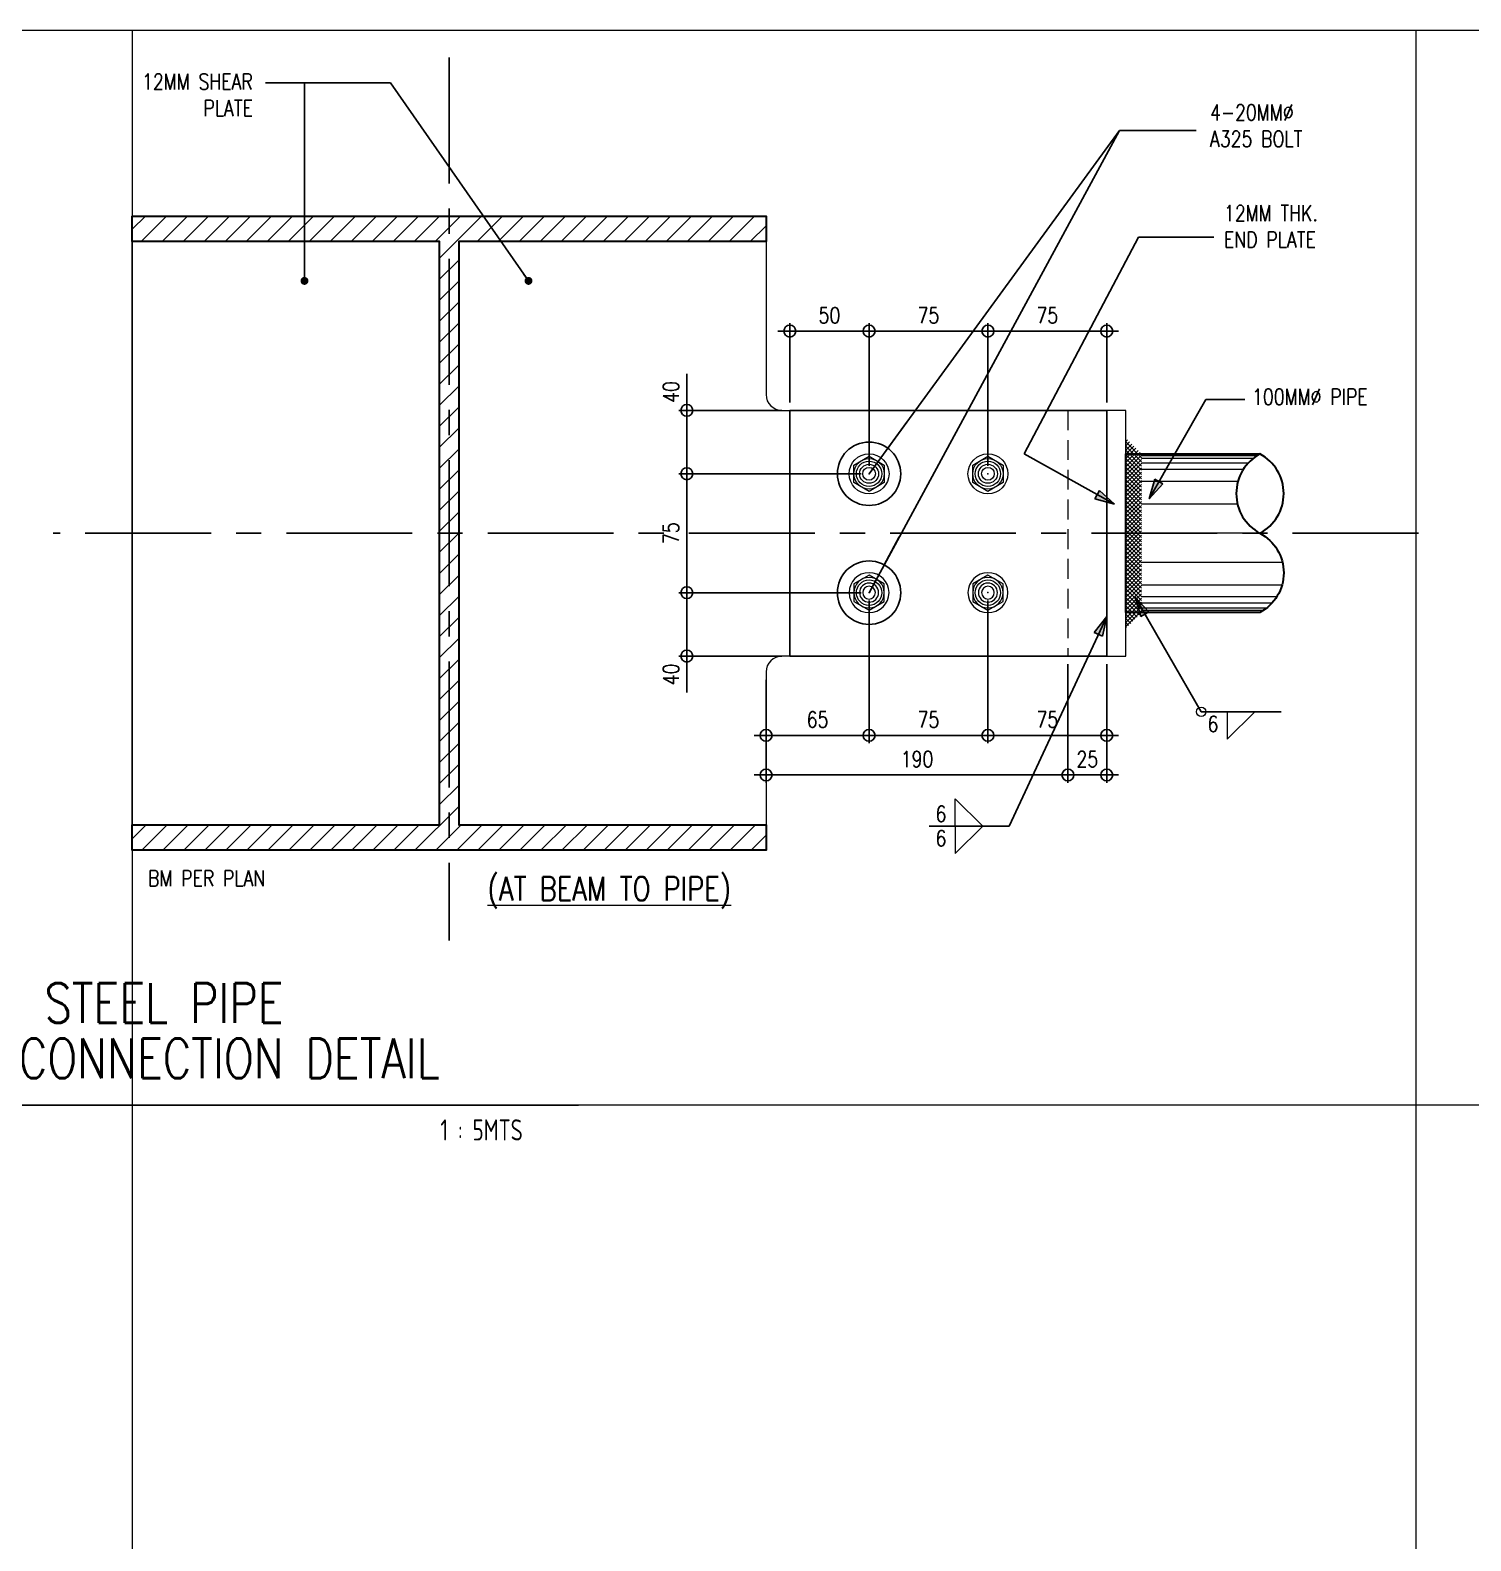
# Model space of a CAD drawing. Header units: millimetres. Extents: x 0 to 437400, y -7936 to 73710.
# Drawn here: x 746 to 1655, y 2437 to 3390 of the extents above; entities that cross this region are included whole.
import ezdxf
from ezdxf.enums import TextEntityAlignment as Align

# ---------------------------------------------------------------- set-up
doc = ezdxf.new("R2010")
doc.units = ezdxf.units.MM
doc.header["$LTSCALE"] = 10
doc.header["$MEASUREMENT"] = 0
doc.linetypes.add('CENTER', pattern=[50.8, 31.75, -6.35, 6.35, -6.35])
doc.linetypes.add('HIDDEN', pattern=[0.375, 0.25, -0.125])
for name, color, linetype in [('A-ANNO_DIM', 1, 'Continuous'), ('A-NEW', 240, 'Continuous'), ('A_LINE', 1, 'Continuous'), ('TARGET-MAIN', 1, 'Continuous')]:
    doc.layers.add(name, color=color, linetype=linetype)
for name, color, linetype, lineweight in [('BOLT', 33, 'Continuous', 20), ('BOLT HOLES', 2, 'Continuous', 5), ('HATCH', 8, 'Continuous', 5), ('OUTLINE', 1, 'HIDDEN', 15), ('S-Anno-Text', 52, 'Continuous', 15), ('S-ANNO-WELD', 1, 'Continuous', 9), ('S-BEAM-IDEN', 2, 'Continuous', 9), ('S_Bolt', 9, 'Continuous', 9), ('S_STEEL BEAM', 4, 'Continuous', 30), ('S_STEEL PLATE', 2, 'Continuous', 15), ('S_STEEL TRUSS', 5, 'Continuous', 30)]:
    doc.layers.add(name, color=color, linetype=linetype, lineweight=lineweight)
doc.layers.add('GUIDE 000', color=3, linetype='Continuous', lineweight=0, plot=False)
doc.layers.add('S-DETL-GRID', color=62, linetype='Continuous', lineweight=9, plot=False)
doc.styles.add('1', font='simplex.shx', dxfattribs={"width": 0.8, "height": 20})
doc.styles.add('ARCHITEXT', font='architxt.shx', dxfattribs={"width": 0.85})
doc.styles.add('ROMANS', font='romans.shx', dxfattribs={"width": 0.8, "height": 10})
doc.styles.add('SIMPLEX', font='SIMPLEX.shx', dxfattribs={"width": 1.1})
doc.dimstyles.new('DDIM5', dxfattribs={"dimtxt": 10, "dimasz": 0.1, "dimexe": 5, "dimexo": 5, "dimgap": 5, "dimtad": 1, "dimdec": 0, "dimrnd": 1, "dimdsep": 46, "dimtxsty": 'ROMANS', "dimblk1": 'ESCADIM_ARW', "dimblk2": 'ESCADIM_ARW', "dimsah": 1, "dimcen": 5, "dimclrd": 1, "dimclre": 1, "dimclrt": 3, "dimadec": 0, "dimazin": 0, "dimtfac": 1, "dimtdec": 0, "dimtofl": 0, "dimtmove": 0, "dimatfit": 3, "dimldrblk": 'ESCADIM_ARW', "dimfxl": 1, "dimtolj": 1, "dimtzin": 0, "dimarcsym": 0})
doc.dimstyles.new('ESCA_ARW$7', dxfattribs={"dimtxt": 200, "dimasz": 1, "dimexe": 100, "dimexo": 100, "dimgap": 100, "dimtad": 1, "dimdec": 0, "dimrnd": 1, "dimdsep": 46, "dimtxsty": '1', "dimblk1": 'dim_arw', "dimblk2": 'dim_arw', "dimsah": 1, "dimcen": 50, "dimclrd": 1, "dimclre": 256, "dimclrt": 52, "dimadec": 0, "dimazin": 0, "dimtfac": 1, "dimtofl": 0, "dimtmove": 0, "dimatfit": 3, "dimldrblk": 'dim_arw', "dimfxl": 1, "dimtolj": 1, "dimtzin": 0, "dimarcsym": 0})

# ---------------------------------------------------------------- blocks, each defined once
blk = doc.blocks.new('TARGET-DWGLABEL')
at = {"layer": 'TARGET-MAIN'}
blk.add_line((-7.5, 0), (7.5, 0), dxfattribs=at)
blk.add_circle((0, 0), 7.5, dxfattribs=at)
at = {"layer": 'TARGET-MAIN', "color": 2, "style": 'ARCHITEXT', "width": 0.85}
blk.add_text('SCALE', height=2, dxfattribs=at).set_placement((9.66, -2.36), align=Align.MIDDLE_LEFT)
at = {"layer": 'TARGET-MAIN', "color": 6, "style": 'ARCHITEXT', "width": 0.85}
blk.add_attdef('DRAWING_TITLE', text='', height=5, dxfattribs=at).set_placement((9.08, 4.41), align=Align.MIDDLE_LEFT)
at = {"layer": 'TARGET-MAIN', "color": 4, "style": 'ARCHITEXT', "width": 0.85}
blk.add_attdef('DWG_NO.', text='', height=3, dxfattribs=at).set_placement((0, 3.17), align=Align.MIDDLE_CENTER)
at = {"layer": 'TARGET-MAIN', "color": 3, "style": 'ARCHITEXT', "width": 0.85}
blk.add_attdef('SHT_NO.', text='', height=2, dxfattribs=at).set_placement((-0.02, -2.36), align=Align.MIDDLE_CENTER)
at = {"layer": 'TARGET-MAIN', "color": 2, "style": 'ARCHITEXT', "width": 0.85}
blk.add_attdef('SCALE', text='', height=2, dxfattribs=at).set_placement((69.6, -2.36), align=Align.MIDDLE_RIGHT)
blk = doc.blocks.new('A$C2DA53F6D')
blk.add_circle((0, -16.6), 18.9)
at = {"color": 1}
for radius in [9, 6.03]:
    blk.add_circle((0, -16.6), radius, dxfattribs=at)
at = {"layer": 'GUIDE 000'}
blk.add_point((0, -16.6), dxfattribs=at)
at = {"layer": 'S_Bolt', "color": 9, "linetype": 'Continuous', "ltscale": 0.5}
blk.add_lwpolyline([(-14.4, -24.9), (-14.4, -8.3), (0, 0), (14.4, -8.3), (14.4, -24.9), (0, -33.3)], close=True, dxfattribs=at)
at = {"layer": 'S_Bolt', "color": 251, "linetype": 'Continuous', "ltscale": 0.5}
blk.add_circle((0, -16.6), 14.4, dxfattribs=at)
blk = doc.blocks.new('ESCADIM_ARW')
at = {"color": 9}
blk.add_line((75, 0), (-75, 0), dxfattribs=at)
blk.add_circle((0, 0), 37.5, dxfattribs=at)
blk = doc.blocks.new('*D217')
at = {"layer": 'A-ANNO_DIM', "color": 1, "lineweight": -2, "transparency": 16777216}
for p, q in [((1270, 3110.19), (1155, 3110.19)), ((1160, 3035.29), (1160, 3110.09)), ((1270, 3035.19), (1155, 3035.19))]:
    blk.add_line(p, q, dxfattribs=at)
at = {"layer": 'Defpoints', "color": 0, "transparency": 16777216}
for p in [(1160, 3110.19), (1275, 3110.19), (1275, 3035.19)]:
    blk.add_point(p, dxfattribs=at)
at = {"layer": 'A-ANNO_DIM', "color": 1, "lineweight": -2, "transparency": 16777216, "xscale": 0.1, "yscale": 0.1, "zscale": 0.1}
for p, rotation in [((1160, 3110.19), 90), ((1160, 3035.19), 270)]:
    blk.add_blockref('ESCADIM_ARW', p, dxfattribs=dict(at, rotation=rotation))
at = {"layer": 'A-ANNO_DIM', "color": 3, "transparency": 16777216, "insert": (1150, 3072.69), "char_height": 10, "attachment_point": 5, "rotation": 90, "style": 'ROMANS'}
blk.add_mtext('\\A1;75', dxfattribs=at)
blk = doc.blocks.new('*D218')
at = {"layer": 'A-ANNO_DIM', "color": 1, "lineweight": -2, "transparency": 16777216}
for p, q in [((1275, 3115.19), (1275, 3205.19)), ((1350, 3115.19), (1350, 3205.19)), ((1275.1, 3200.19), (1349.9, 3200.19))]:
    blk.add_line(p, q, dxfattribs=at)
at = {"layer": 'Defpoints', "color": 0, "transparency": 16777216}
for p in [(1350, 3200.19), (1275, 3110.19), (1350, 3110.19)]:
    blk.add_point(p, dxfattribs=at)
at = {"layer": 'A-ANNO_DIM', "color": 1, "lineweight": -2, "transparency": 16777216, "xscale": 0.1, "yscale": 0.1, "zscale": 0.1, "rotation": 180}
blk.add_blockref('ESCADIM_ARW', (1275, 3200.19), dxfattribs=at)
at = {"layer": 'A-ANNO_DIM', "color": 1, "lineweight": -2, "transparency": 16777216, "xscale": 0.1, "yscale": 0.1, "zscale": 0.1}
blk.add_blockref('ESCADIM_ARW', (1350, 3200.19), dxfattribs=at)
at = {"layer": 'A-ANNO_DIM', "color": 3, "transparency": 16777216, "insert": (1312.5, 3210.19), "char_height": 10, "attachment_point": 5, "style": 'ROMANS'}
blk.add_mtext('\\A1;75', dxfattribs=at)
blk = doc.blocks.new('*D219')
at = {"layer": 'A-ANNO_DIM', "color": 1, "lineweight": -2, "transparency": 16777216}
for p, q in [((1160, 3150.19), (1160, 3173.25)), ((1220, 3150.19), (1155, 3150.19)), ((1160, 3110.29), (1160, 3150.09)), ((1270, 3110.19), (1155, 3110.19))]:
    blk.add_line(p, q, dxfattribs=at)
at = {"layer": 'Defpoints', "color": 0, "transparency": 16777216}
for p in [(1225, 3150.19), (1160, 3110.19), (1275, 3110.19)]:
    blk.add_point(p, dxfattribs=at)
at = {"layer": 'A-ANNO_DIM', "color": 1, "lineweight": -2, "transparency": 16777216, "xscale": 0.1, "yscale": 0.1, "zscale": 0.1}
for p, rotation in [((1160, 3150.19), 90), ((1160, 3110.19), 270)]:
    blk.add_blockref('ESCADIM_ARW', p, dxfattribs=dict(at, rotation=rotation))
at = {"layer": 'A-ANNO_DIM', "color": 3, "transparency": 16777216, "insert": (1150, 3161.77), "char_height": 10, "attachment_point": 5, "rotation": 90, "style": 'ROMANS'}
blk.add_mtext('\\A1;40', dxfattribs=at)
blk = doc.blocks.new('*D220')
at = {"layer": 'A-ANNO_DIM', "color": 1, "lineweight": -2, "transparency": 16777216}
for p, q in [((1270, 3035.19), (1155, 3035.19)), ((1160, 3035.09), (1160, 2995.29)), ((1220, 2995.19), (1155, 2995.19)), ((1160, 2995.19), (1160, 2972.14))]:
    blk.add_line(p, q, dxfattribs=at)
at = {"layer": 'Defpoints', "color": 0, "transparency": 16777216}
for p in [(1160, 3035.19), (1275, 3035.19), (1225, 2995.19)]:
    blk.add_point(p, dxfattribs=at)
at = {"layer": 'A-ANNO_DIM', "color": 1, "lineweight": -2, "transparency": 16777216, "xscale": 0.1, "yscale": 0.1, "zscale": 0.1}
for p, rotation in [((1160, 3035.19), 90), ((1160, 2995.19), 270)]:
    blk.add_blockref('ESCADIM_ARW', p, dxfattribs=dict(at, rotation=rotation))
at = {"layer": 'A-ANNO_DIM', "color": 3, "transparency": 16777216, "insert": (1150, 2983.62), "char_height": 10, "attachment_point": 5, "rotation": 90, "style": 'ROMANS'}
blk.add_mtext('\\A1;40', dxfattribs=at)
blk = doc.blocks.new('*D221')
at = {"layer": 'A-ANNO_DIM', "color": 1, "lineweight": -2, "transparency": 16777216}
for p, q in [((1350, 3115.19), (1350, 3205.19)), ((1425, 3155.19), (1425, 3205.19)), ((1424.9, 3200.19), (1350.1, 3200.19))]:
    blk.add_line(p, q, dxfattribs=at)
at = {"layer": 'Defpoints', "color": 0, "transparency": 16777216}
for p in [(1350, 3200.19), (1425, 3150.19), (1350, 3110.19)]:
    blk.add_point(p, dxfattribs=at)
at = {"layer": 'A-ANNO_DIM', "color": 1, "lineweight": -2, "transparency": 16777216, "xscale": 0.1, "yscale": 0.1, "zscale": 0.1, "rotation": 180}
blk.add_blockref('ESCADIM_ARW', (1350, 3200.19), dxfattribs=at)
at = {"layer": 'A-ANNO_DIM', "color": 1, "lineweight": -2, "transparency": 16777216, "xscale": 0.1, "yscale": 0.1, "zscale": 0.1}
blk.add_blockref('ESCADIM_ARW', (1425, 3200.19), dxfattribs=at)
at = {"layer": 'A-ANNO_DIM', "color": 3, "transparency": 16777216, "insert": (1387.5, 3210.19), "char_height": 10, "attachment_point": 5, "style": 'ROMANS'}
blk.add_mtext('\\A1;75', dxfattribs=at)
blk = doc.blocks.new('*D222')
at = {"layer": 'A-ANNO_DIM', "color": 1, "lineweight": -2, "transparency": 16777216}
for p, q in [((1225, 3155.19), (1225, 3205.19)), ((1275, 3115.19), (1275, 3205.19)), ((1225.1, 3200.19), (1274.9, 3200.19))]:
    blk.add_line(p, q, dxfattribs=at)
at = {"layer": 'Defpoints', "color": 0, "transparency": 16777216}
for p in [(1275, 3200.19), (1225, 3150.19), (1275, 3110.19)]:
    blk.add_point(p, dxfattribs=at)
at = {"layer": 'A-ANNO_DIM', "color": 1, "lineweight": -2, "transparency": 16777216, "xscale": 0.1, "yscale": 0.1, "zscale": 0.1, "rotation": 180}
blk.add_blockref('ESCADIM_ARW', (1225, 3200.19), dxfattribs=at)
at = {"layer": 'A-ANNO_DIM', "color": 1, "lineweight": -2, "transparency": 16777216, "xscale": 0.1, "yscale": 0.1, "zscale": 0.1}
blk.add_blockref('ESCADIM_ARW', (1275, 3200.19), dxfattribs=at)
at = {"layer": 'A-ANNO_DIM', "color": 3, "transparency": 16777216, "insert": (1250, 3210.19), "char_height": 10, "attachment_point": 5, "style": 'ROMANS'}
blk.add_mtext('\\A1;50', dxfattribs=at)
blk = doc.blocks.new('*D223')
at = {"layer": 'A-ANNO_DIM', "color": 1, "lineweight": -2, "transparency": 16777216}
for p, q in [((1275, 3030.19), (1275, 2940.19)), ((1210, 2980.19), (1210, 2940.19)), ((1210.1, 2945.19), (1274.9, 2945.19))]:
    blk.add_line(p, q, dxfattribs=at)
at = {"layer": 'Defpoints', "color": 0, "transparency": 16777216}
for p in [(1275, 3035.19), (1210, 2985.19), (1275, 2945.19)]:
    blk.add_point(p, dxfattribs=at)
at = {"layer": 'A-ANNO_DIM', "color": 1, "lineweight": -2, "transparency": 16777216, "xscale": 0.1, "yscale": 0.1, "zscale": 0.1, "rotation": 180}
blk.add_blockref('ESCADIM_ARW', (1210, 2945.19), dxfattribs=at)
at = {"layer": 'A-ANNO_DIM', "color": 1, "lineweight": -2, "transparency": 16777216, "xscale": 0.1, "yscale": 0.1, "zscale": 0.1}
blk.add_blockref('ESCADIM_ARW', (1275, 2945.19), dxfattribs=at)
at = {"layer": 'A-ANNO_DIM', "color": 3, "transparency": 16777216, "insert": (1242.5, 2955.19), "char_height": 10, "attachment_point": 5, "style": 'ROMANS'}
blk.add_mtext('\\A1;65', dxfattribs=at)
blk = doc.blocks.new('*D224')
at = {"layer": 'A-ANNO_DIM', "color": 1, "lineweight": -2, "transparency": 16777216}
for p, q in [((1400.5, 2990.19), (1400.5, 2915.19)), ((1210, 2980.19), (1210, 2915.19)), ((1210.1, 2920.19), (1400.4, 2920.19))]:
    blk.add_line(p, q, dxfattribs=at)
at = {"layer": 'Defpoints', "color": 0, "transparency": 16777216}
for p in [(1400.5, 2995.19), (1210, 2985.19), (1400.5, 2920.19)]:
    blk.add_point(p, dxfattribs=at)
at = {"layer": 'A-ANNO_DIM', "color": 1, "lineweight": -2, "transparency": 16777216, "xscale": 0.1, "yscale": 0.1, "zscale": 0.1, "rotation": 180}
blk.add_blockref('ESCADIM_ARW', (1210, 2920.19), dxfattribs=at)
at = {"layer": 'A-ANNO_DIM', "color": 1, "lineweight": -2, "transparency": 16777216, "xscale": 0.1, "yscale": 0.1, "zscale": 0.1}
blk.add_blockref('ESCADIM_ARW', (1400.5, 2920.19), dxfattribs=at)
at = {"layer": 'A-ANNO_DIM', "color": 3, "transparency": 16777216, "insert": (1305.25, 2930.19), "char_height": 10, "attachment_point": 5, "style": 'ROMANS'}
blk.add_mtext('\\A1;190', dxfattribs=at)
blk = doc.blocks.new('*D234')
at = {"layer": 'A-ANNO_DIM', "color": 1, "lineweight": -2, "transparency": 16777216}
for p, q in [((1275, 3030.19), (1275, 2940.19)), ((1350, 3030.19), (1350, 2940.19)), ((1349.9, 2945.19), (1275.1, 2945.19))]:
    blk.add_line(p, q, dxfattribs=at)
at = {"layer": 'Defpoints', "color": 0, "transparency": 16777216}
for p in [(1275, 3035.19), (1350, 3035.19), (1275, 2945.19)]:
    blk.add_point(p, dxfattribs=at)
at = {"layer": 'A-ANNO_DIM', "color": 1, "lineweight": -2, "transparency": 16777216, "xscale": 0.1, "yscale": 0.1, "zscale": 0.1, "rotation": 180}
blk.add_blockref('ESCADIM_ARW', (1275, 2945.19), dxfattribs=at)
at = {"layer": 'A-ANNO_DIM', "color": 1, "lineweight": -2, "transparency": 16777216, "xscale": 0.1, "yscale": 0.1, "zscale": 0.1}
blk.add_blockref('ESCADIM_ARW', (1350, 2945.19), dxfattribs=at)
at = {"layer": 'A-ANNO_DIM', "color": 3, "transparency": 16777216, "insert": (1312.5, 2955.19), "char_height": 10, "attachment_point": 5, "style": 'ROMANS'}
blk.add_mtext('\\A1;75', dxfattribs=at)
blk = doc.blocks.new('*D235')
at = {"layer": 'A-ANNO_DIM', "color": 1, "lineweight": -2, "transparency": 16777216}
for p, q in [((1350, 3030.19), (1350, 2940.19)), ((1425, 2990.19), (1425, 2940.19)), ((1350.1, 2945.19), (1424.9, 2945.19))]:
    blk.add_line(p, q, dxfattribs=at)
at = {"layer": 'Defpoints', "color": 0, "transparency": 16777216}
for p in [(1350, 3035.19), (1425, 2995.19), (1425, 2945.19)]:
    blk.add_point(p, dxfattribs=at)
at = {"layer": 'A-ANNO_DIM', "color": 1, "lineweight": -2, "transparency": 16777216, "xscale": 0.1, "yscale": 0.1, "zscale": 0.1, "rotation": 180}
blk.add_blockref('ESCADIM_ARW', (1350, 2945.19), dxfattribs=at)
at = {"layer": 'A-ANNO_DIM', "color": 1, "lineweight": -2, "transparency": 16777216, "xscale": 0.1, "yscale": 0.1, "zscale": 0.1}
blk.add_blockref('ESCADIM_ARW', (1425, 2945.19), dxfattribs=at)
at = {"layer": 'A-ANNO_DIM', "color": 3, "transparency": 16777216, "insert": (1387.5, 2955.19), "char_height": 10, "attachment_point": 5, "style": 'ROMANS'}
blk.add_mtext('\\A1;75', dxfattribs=at)
blk = doc.blocks.new('*D236')
at = {"layer": 'A-ANNO_DIM', "color": 1, "lineweight": -2, "transparency": 16777216}
for p, q in [((1400.5, 2990.19), (1400.5, 2915.19)), ((1425, 2990.19), (1425, 2915.19)), ((1424.9, 2920.19), (1400.6, 2920.19))]:
    blk.add_line(p, q, dxfattribs=at)
at = {"layer": 'Defpoints', "color": 0, "transparency": 16777216}
for p in [(1400.5, 2995.19), (1425, 2995.19), (1400.5, 2920.19)]:
    blk.add_point(p, dxfattribs=at)
at = {"layer": 'A-ANNO_DIM', "color": 1, "lineweight": -2, "transparency": 16777216, "xscale": 0.1, "yscale": 0.1, "zscale": 0.1, "rotation": 180}
blk.add_blockref('ESCADIM_ARW', (1400.5, 2920.19), dxfattribs=at)
at = {"layer": 'A-ANNO_DIM', "color": 1, "lineweight": -2, "transparency": 16777216, "xscale": 0.1, "yscale": 0.1, "zscale": 0.1}
blk.add_blockref('ESCADIM_ARW', (1425, 2920.19), dxfattribs=at)
at = {"layer": 'A-ANNO_DIM', "color": 3, "transparency": 16777216, "insert": (1412.75, 2930.19), "char_height": 10, "attachment_point": 5, "style": 'ROMANS'}
blk.add_mtext('\\A1;25', dxfattribs=at)
blk = doc.blocks.new('dim_arw')
h = blk.add_hatch(color=256)
h.paths.add_polyline_path([(-125.603, 29.454), (0, 0), (-125.603, -29.454, -0.115681), (-132.51, 0, -0.115681)])
h.paths.add_polyline_path([(-249.023, 58.396), (-125.603, 29.454, 0.115681), (-132.51, 0, 0.115681), (-125.603, -29.454), (-249.023, -58.396)])
for p, q in [((0, 0), (-249.023, 58.396)), ((-249.023, 58.396), (-249.023, -58.396)), ((0, 0), (-249.023, -58.396))]:
    blk.add_line(p, q)
blk = doc.blocks.new('*U10')
at = {"layer": 'S-ANNO-WELD'}
blk.add_lwpolyline([(0, 0), (0, -0.1622), (0.1622, 0)], dxfattribs=at)

msp = doc.modelspace()

# ---------------------------------------------------------------- hatches: boundary and pattern name
at = {"layer": 'HATCH'}
h = msp.add_hatch(dxfattribs=at)
h.set_pattern_fill('ANSI31', color=256, scale=75, style=0)
h.set_pattern_definition([(45, (-6107.969, -3229.307), (-6.629126, 6.629126), [])])
h.paths.add_polyline_path([(1004, 2888.69342), (1004, 3256.69342), (810, 3256.69342), (810, 3272.69342), (1210, 3272.69342), (1210, 3256.69342), (1016, 3256.69342), (1016, 2888.69342), (1210, 2888.69342), (1210, 2872.69342), (810, 2872.69342), (810, 2888.69342)])
h = msp.add_hatch(dxfattribs=at)
h.set_pattern_fill('ANSI37', color=256, scale=15, style=0)
h.set_pattern_definition([(45, (-4520, -392.3066), (-1.3258252, 1.3258252), []), (135, (-4520, -392.3066), (-1.3258252, -1.3258252), [])])
h.paths.add_polyline_path([(1437, 3132.69342), (1437, 3012.69342), (1447, 3022.69342), (1447, 3122.69342)])

# ---------------------------------------------------------------- linework, layer by layer
at = {"layer": 'A-NEW', "color": 253, "linetype": 'CENTER', "ltscale": 0.25}
for p, q in [((1010, 3372.69342), (1010, 2815.82292)), ((1621.69997, 3072.69342), (760, 3072.69342))]:
    msp.add_line(p, q, dxfattribs=at)
at = {"layer": 'A_LINE', "color": 1, "lineweight": 13}
msp.add_line((528.42846, 2712), (1091.57154, 2712), dxfattribs=at)
at = {"layer": 'BOLT HOLES'}
for centre in [(1275, 3110.19342), (1350, 3110.19342), (1275, 3035.19342), (1350, 3035.19342)]:
    msp.add_circle(centre, 8, dxfattribs=at)
at = {"layer": 'HATCH'}
for p, q in [((1521.41942, 3122.54104), (1447, 3122.54104)), ((1519.63347, 3121.47076), (1447, 3121.47076)), ((1517.4807, 3119.92295), (1447, 3119.92295)), ((1514.13138, 3116.79664), (1447, 3116.79664)), ((1511.10555, 3112.82303), (1447, 3112.82303)), ((1507.8032, 3105.41014), (1447, 3105.41014)), ((1507.52185, 3091.05182), (1447, 3091.05182)), ((1521.69997, 3072.69342), (1447, 3072.69342)), ((1535.87809, 3054.33502), (1447, 3054.33502)), ((1535.59674, 3039.9767), (1447, 3039.9767)), ((1532.29439, 3032.56381), (1447, 3032.56381)), ((1529.26857, 3028.59019), (1447, 3028.59019)), ((1525.91925, 3025.46389), (1447, 3025.46389)), ((1523.76648, 3023.91607), (1447, 3023.91607)), ((1521.98053, 3022.84579), (1447, 3022.84579))]:
    msp.add_line(p, q, dxfattribs=at)
at = {"layer": 'OUTLINE', "linetype": 'HIDDEN', "ltscale": 5}
msp.add_lwpolyline([(1400.5, 3150.19342), (1400.5, 2995.19342)], dxfattribs=at)
at = {"layer": 'S-ANNO-WELD'}
msp.add_circle((1484.63814, 2960.07405), 3, dxfattribs=at)
at = {"layer": 'S-BEAM-IDEN'}
msp.add_lwpolyline([(1375, 2995.19342), (1220, 2995.19342, 0.414213562), (1210, 2985.19342), (1210, 2888.69342), (1016, 2888.69342), (1016, 3256.69342), (1210, 3256.69342), (1210, 3160.19342, 0.414213562), (1220, 3150.19342), (1375, 3150.19342)], format="xyb", dxfattribs=at)
msp.add_lwpolyline([(1425, 2995.19342), (1437, 2995.19342), (1437, 3150.19342), (1425, 3150.19342)], close=True, dxfattribs=at)
at = {"layer": 'S-DETL-GRID'}
for p, q in [((810, 3389.99999), (810, 0)), ((1620, 3389.99999), (1620, 0)), ((4860, 2712), (0, 2712))]:
    msp.add_line(p, q, dxfattribs=at)
msp.add_lwpolyline([(0, 3389.99999), (4860, 3389.99999), (4860, 0), (0, 0)], close=True, dxfattribs=at)
at = {"layer": 'S_STEEL BEAM'}
msp.add_lwpolyline([(1004, 2888.69342), (1004, 3256.69342), (810, 3256.69342), (810, 3272.69342), (1210, 3272.69342), (1210, 3256.69342), (1016, 3256.69342), (1016, 2888.69342), (1210, 2888.69342), (1210, 2872.69342), (810, 2872.69342), (810, 2888.69342)], close=True, dxfattribs=at)
at = {"layer": 'S_STEEL PLATE'}
for points in [[(810, 3256.69342), (1004, 3256.69342), (1004, 2888.69342), (810, 2888.69342)], [(1225, 2995.19342), (1425, 2995.19342), (1425, 3150.19342), (1225, 3150.19342)]]:
    msp.add_lwpolyline(points, close=True, dxfattribs=at)
at = {"layer": 'S_STEEL PLATE', "color": 3}
msp.add_lwpolyline([(1225, 3150.19342), (1425, 3150.19342), (1425, 2995.19342), (1225, 2995.19342)], close=True, dxfattribs=at)
at = {"layer": 'S_STEEL TRUSS', "linetype": 'Continuous', "ltscale": 2000}
msp.add_lwpolyline([(1521.69997, 3072.69342, -0.598667726), (1521.69997, 3022.69342), (1437, 3022.69342), (1437, 3122.69342), (1521.69997, 3122.69342, 0.598667726), (1521.69997, 3072.69342, 0.598667726), (1521.69997, 3122.69342)], format="xyb", dxfattribs=at)

# ---------------------------------------------------------------- block references
at = {"layer": 'BOLT', "xscale": 0.6666666218174768, "yscale": 0.6666666218174768, "zscale": 0.6666666218174768, "rotation": 180}
for p in [(1275, 3099.1081), (1350, 3099.1081)]:
    msp.add_blockref('A$C2DA53F6D', p, dxfattribs=at)
at = {"layer": 'BOLT', "xscale": -0.6666666218174768, "yscale": 0.6666666218106556, "zscale": 0.6666666217970567}
for p in [(1275, 3046.27874), (1350, 3046.27874)]:
    msp.add_blockref('A$C2DA53F6D', p, dxfattribs=at)
at = {"layer": 'S-ANNO-WELD', "xscale": 106.6666666666715, "yscale": 106.6666666666715, "zscale": 106.6666666666715}
for p in [(1501.09354, 2960.07405), (1329.40426, 2887.93878)]:
    msp.add_blockref('*U10', p, dxfattribs=at)
at = {"layer": 'S-ANNO-WELD', "xscale": -106.6666666666715, "yscale": 106.6666666666715, "zscale": 106.6666666666715, "rotation": 180}
msp.add_blockref('*U10', (1329.40426, 2887.93878), dxfattribs=at)
at = {"layer": 'TARGET-MAIN', "color": 1, "lineweight": 13}
ref = msp.add_blockref('TARGET-DWGLABEL', (578.42846, 2712), dxfattribs=dict(at, xscale=6.666666666666666, yscale=6.666666666666666, zscale=6.666666666666666))
ref.add_attrib('DWG_NO.', '2', dxfattribs={"color": 4, "height": 20, "style": 'SIMPLEX', "width": 1.1}).set_placement((578.42846, 2733.15599), align=Align.MIDDLE_CENTER)
ref.add_attrib('SHT_NO.', 'ST8.3', dxfattribs={"color": 3, "height": 13.333333, "style": 'SIMPLEX', "width": 0.8}).set_placement((578.32658, 2696.29844), align=Align.MIDDLE_CENTER)
ref.add_attrib('DRAWING_TITLE', 'TYPICAL STEEL PIPE', dxfattribs={"color": 5, "height": 25, "style": 'SIMPLEX', "width": 0.8}).set_placement((638.95534, 2776.37743), align=Align.MIDDLE_LEFT)
ref.add_attrib('DRAWING_TITLE', 'SHEAR CONNECTION DETAIL', dxfattribs={"color": 5, "height": 25, "style": 'SIMPLEX', "width": 0.8}).set_placement((638.95534, 2741.37743), align=Align.MIDDLE_LEFT)
ref.add_attrib('SCALE', '1 : 5MTS', dxfattribs={"color": 2, "height": 13.333333, "style": 'ARCHITEXT', "width": 0.85}).set_placement((1056.43328, 2696.29844), align=Align.MIDDLE_RIGHT)

# ---------------------------------------------------------------- texts
at = {"layer": 'S-Anno-Text', "char_height": 10, "style": '1'}
for s, insert, width, attachment_point in [('{\\W0.8;12MM SHEAR\\PPLATE}', (886.11869, 3349.21762), 568.6858735, 6), ('{\\W0.8;4-20MM%%C \\PA325 BOLT}', (1490.19677, 3316.44568), 568.6858735, 7), ('{\\W0.8;12MM THK.\\PEND PLATE}', (1499.0068, 3252.88156), 568.6858735, 7), ('{\\W0.8;100MM%%C PIPE}', (1516.68737, 3153.73663), 568.6858735, 7), ('6', (1488.65354, 2947.36949), 142.1714684, 7), ('6', (1316.96427, 2900.64334), 142.1714684, 1), ('6', (1316.96427, 2875.23422), 142.1714684, 7)]:
    msp.add_mtext(s, dxfattribs=dict(at, insert=insert, width=width, attachment_point=attachment_point))
at = {"layer": 'S-Anno-Text', "color": 4, "style": '1'}
for s, insert, char_height, width, attachment_point in [('BM PER PLAN', (819.98325, 2860.00239), 10, 263.840411, 1), ('{\\L(AT BEAM TO PIPE)}', (1111.08765, 2846), 15, 339.998973, 5)]:
    msp.add_mtext(s, dxfattribs=dict(at, insert=insert, char_height=char_height, width=width, attachment_point=attachment_point))

# ---------------------------------------------------------------- dimensions: what is measured, and where the dimension line sits
at = {"layer": 'A-ANNO_DIM'}
dim = msp.add_linear_dim(base=(1275, 3200.19342), p1=(1225, 3150.19342), p2=(1275, 3110.19342), dimstyle='DDIM5', dxfattribs=at)
dim.commit()
dim.dimension.update_dxf_attribs({"geometry": '*D222', "text_midpoint": (1250, 3200.19342), "dimtype": 160})
for base, p1, p2, picture, middle in [((1350, 3200.19342), (1275, 3110.19342), (1350, 3110.19342), '*D218', (1312.5, 3210.19342)), ((1275, 2945.19342), (1210, 2985.19342), (1275, 3035.19342), '*D223', (1242.5, 2955.19342)), ((1425, 2945.19342), (1350, 3035.19342), (1425, 2995.19342), '*D235', (1387.5, 2955.19342)), ((1400.5000000001, 2920.193417511), (1210.0000000001, 2985.193417511), (1400.5000000001, 2995.193417511), '*D224', (1305.2500000001, 2930.193417511))]:
    dim = msp.add_linear_dim(base=base, p1=p1, p2=p2, dimstyle='DDIM5', dxfattribs=at)
    dim.commit()
    dim.dimension.update_dxf_attribs({"geometry": picture, "text_midpoint": middle})
for base, p1, p2, picture, middle in [((1350, 3200.19342), (1425, 3150.19342), (1350, 3110.19342), '*D221', (1387.5, 3210.19342)), ((1275, 2945.19342), (1350, 3035.19342), (1275, 3035.19342), '*D234', (1312.5, 2955.19342))]:
    dim = msp.add_linear_dim(base=base, p1=p1, p2=p2, angle=180, dimstyle='DDIM5', dxfattribs=at)
    dim.commit()
    dim.dimension.update_dxf_attribs({"geometry": picture, "text_midpoint": middle})
for base, p1, p2, angle, picture, middle in [((1160, 3110.19342), (1225, 3150.19342), (1275, 3110.19342), 270, '*D219', (1160, 3161.76961)), ((1160, 3110.19342), (1275, 3035.19342), (1275, 3110.19342), 90, '*D217', (1160, 3072.69342)), ((1160, 3035.19342), (1225, 2995.19342), (1275, 3035.19342), 90, '*D220', (1160, 2983.61723)), ((1400.5000000001, 2920.193417511), (1425.0000000001, 2995.193417511), (1400.5000000001, 2995.193417511), 180, '*D236', (1412.7500000001, 2920.193417511))]:
    dim = msp.add_linear_dim(base=base, p1=p1, p2=p2, angle=angle, dimstyle='DDIM5', dxfattribs=at)
    dim.commit()
    dim.dimension.update_dxf_attribs({"geometry": picture, "text_midpoint": middle, "dimtype": 160})

# ---------------------------------------------------------------- leaders
at = {"layer": 'S-ANNO-WELD'}
for points, override in [([(1060.06393, 3231.86617), (972.87567, 3356.8256), (894.1137, 3356.8256)], {"dimscale": 0.1, "dimasz": 50, "dimldrblk": 'Dot'}), ([(918.68314, 3231.86617), (918.68314, 3356.8256), (894.1137, 3356.8256)], {"dimscale": 0.1, "dimasz": 50, "dimldrblk": 'Dot'}), ([(1275, 3035.19342), (1433.12865, 3326.8256), (1481.45266, 3326.8256)], {"dimscale": 0.1, "dimasz": 400, "dimldrblk": 'DotBlank'}), ([(1275, 3110.19342), (1433.12865, 3326.8256), (1481.45266, 3326.8256)], {"dimscale": 0.1, "dimasz": 400, "dimldrblk": 'DotBlank'}), ([(1429.83588, 3090.93307), (1372.8044, 3122.78691), (1444.9459, 3259.54464), (1492.50015, 3259.54464)], {"dimscale": 0.1, "dimasz": 0.5}), ([(1451.75557, 3094.44958), (1487.55745, 3157.08184), (1512.12689, 3157.08184)], {"dimscale": 0.1, "dimasz": 0.5}), ([(1442.88675, 3032.38957), (1484.63814, 2960.07405), (1535.07708, 2960.07405)], {"dimscale": 0.1, "dimasz": 0.5}), ([(1425, 3020.19342), (1363.3878, 2887.93878), (1312.94886, 2887.93878)], {"dimscale": 0.1, "dimasz": 0.5})]:
    msp.add_leader(points, dimstyle='ESCA_ARW$7', override=override, dxfattribs=at)

doc.saveas('drawing.dxf')
